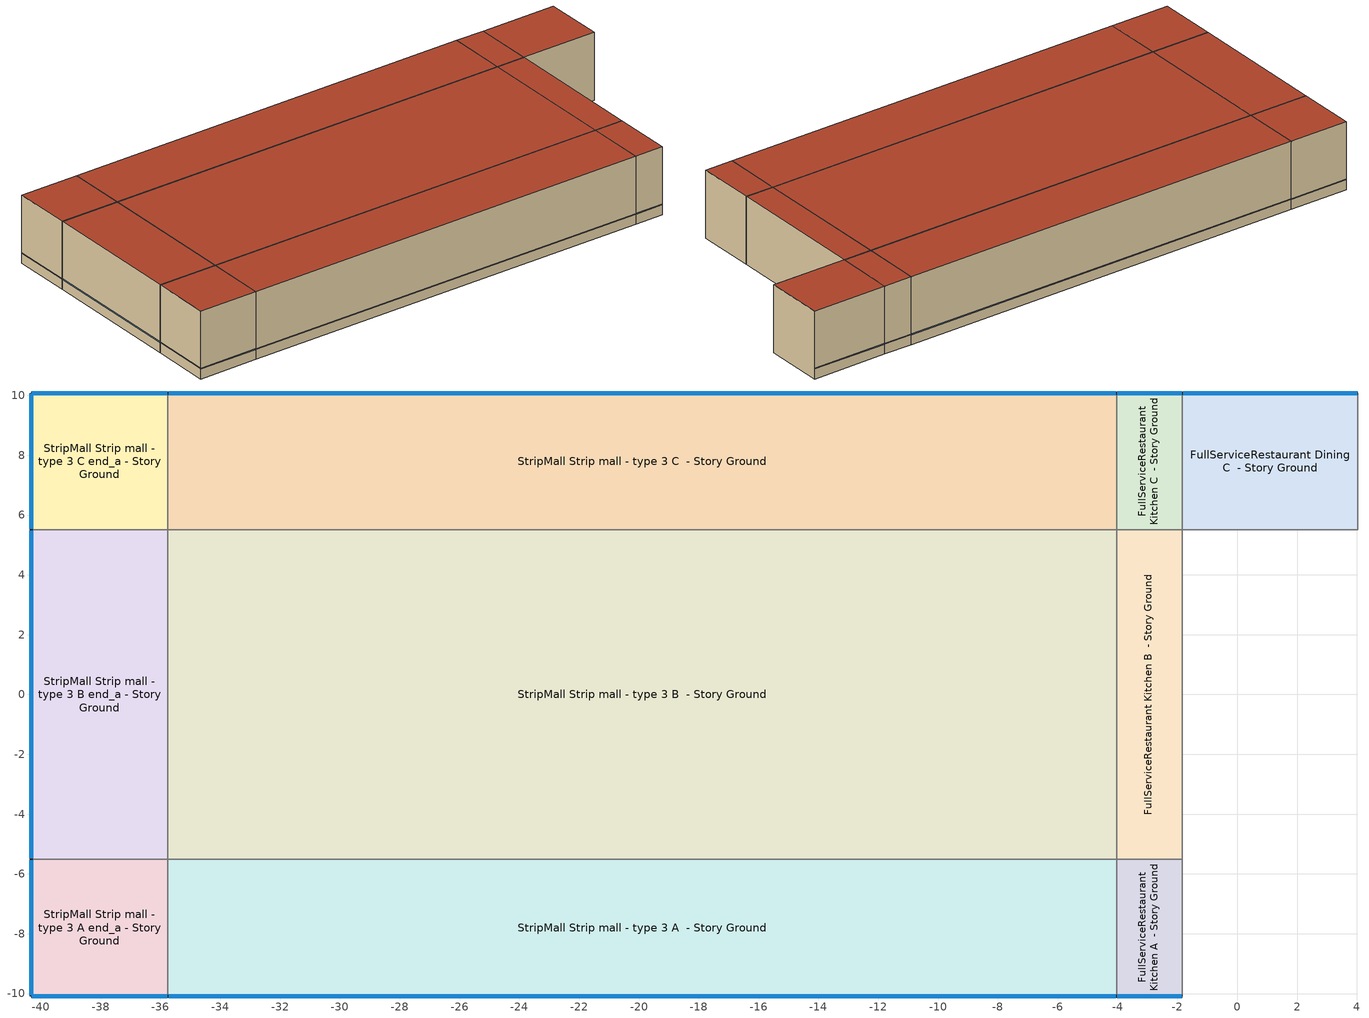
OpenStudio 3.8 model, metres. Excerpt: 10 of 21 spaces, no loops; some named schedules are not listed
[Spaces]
StripMall Strip mall - type 3 A end_a - Story Ground
 floor ground (Foundation F 126 Perim 914 Area 209): -40.32,-10.08 -40.32,-5.51 -35.75,-5.51 -35.75,-10.08 z0
 wall outside: -40.32,-5.51 -40.32,-10.08 -35.75,-10.08 z0:5.18
 wall to StripMall Strip mall - type 3 B end_a - Story Ground: -35.75,-5.51 -40.32,-5.51 z0:5.18
 wall to StripMall Strip mall - type 3 A  - Story Ground: -35.75,-10.08 -35.75,-5.51 z0:5.18
 window (Window U-0.91 SHGC 0.68): -40.32,-5.53 -40.32,-10.05 / -40.3,-10.08 -35.77,-10.08 z0.76:0.81
 roof outside: -35.75,-10.08 -35.75,-5.51 -40.32,-5.51 -40.32,-10.08 z5.18
StripMall Strip mall - type 3 B end_a - Story Ground
 floor ground (Foundation F 126 Perim 1102 Area 5037): -40.32,-5.51 -40.32,5.51 -35.75,5.51 -35.75,-5.51 z0
 wall outside: -40.32,5.51 -40.32,-5.51 z0:5.18
 wall to StripMall Strip mall - type 3 C end_a - Story Ground: -35.75,5.51 -40.32,5.51 z0:5.18
 wall to StripMall Strip mall - type 3 B  - Story Ground: -35.75,-5.51 -35.75,5.51 z0:5.18
 window (Window U-0.91 SHGC 0.68): -40.32,5.48 -40.32,-5.48 z0.76:0.81
 roof outside: -35.75,-5.51 -35.75,5.51 -40.32,5.51 -40.32,-5.51 z5.18
StripMall Strip mall - type 3 C end_a - Story Ground
 floor ground (Foundation F 126 Perim 914 Area 209): -40.32,5.51 -40.32,10.08 -35.75,10.08 -35.75,5.51 z0
 wall outside: -35.75,10.08 -40.32,10.08 -40.32,5.51 z0:5.18
 wall to StripMall Strip mall - type 3 C  - Story Ground: -35.75,5.51 -35.75,10.08 z0:5.18
 window (Window U-0.91 SHGC 0.68): -40.32,10.05 -40.32,5.53 / -35.77,10.08 -40.3,10.08 z0.76:0.81
 roof outside: -35.75,5.51 -35.75,10.08 -40.32,10.08 -40.32,5.51 z5.18
StripMall Strip mall - type 3 A  - Story Ground
 floor ground (Foundation F 126 Perim 3172 Area 14501): -35.75,-10.08 -35.75,-5.51 -4.03,-5.51 -4.03,-10.08 z0
 wall outside: -35.75,-10.08 -4.03,-10.08 z0:5.18
 wall to StripMall Strip mall - type 3 B  - Story Ground: -4.03,-5.51 -35.75,-5.51 z0:5.18
 wall to FullServiceRestaurant Kitchen A  - Story Ground: -4.03,-10.08 -4.03,-5.51 z0:5.18
 window (Window U-0.91 SHGC 0.68): -35.72,-10.08 -4.06,-10.08 z0.76:0.81
 roof outside: -4.03,-10.08 -4.03,-5.51 -35.75,-5.51 -35.75,-10.08 z5.18
StripMall Strip mall - type 3 B  - Story Ground
 floor ground (Foundation F 126 Perim 0 Area 34942): -35.75,-5.51 -35.75,5.51 -4.03,5.51 -4.03,-5.51 z0
 wall to StripMall Strip mall - type 3 C  - Story Ground: -4.03,5.51 -35.75,5.51 z0:5.18
 wall to FullServiceRestaurant Kitchen B  - Story Ground: -4.03,-5.51 -4.03,5.51 z0:5.18
 roof outside: -4.03,-5.51 -4.03,5.51 -35.75,5.51 -35.75,-5.51 z5.18
StripMall Strip mall - type 3 C  - Story Ground
 floor ground (Foundation F 126 Perim 3172 Area 14501): -35.75,5.51 -35.75,10.08 -4.03,10.08 -4.03,5.51 z0
 wall outside: -4.03,10.08 -35.75,10.08 z0:5.18
 wall to FullServiceRestaurant Kitchen C  - Story Ground: -4.03,5.51 -4.03,10.08 z0:5.18
 window (Window U-0.91 SHGC 0.68): -4.06,10.08 -35.72,10.08 z0.76:0.81
 roof outside: -4.03,5.51 -4.03,10.08 -35.75,10.08 -35.75,5.51 z5.18
FullServiceRestaurant Kitchen A  - Story Ground
 floor ground (Foundation F 126 Perim 22 Area 1006): -4.03,-10.08 -4.03,-5.51 -1.83,-5.51 -1.83,-10.08 z0
 wall outside: -4.03,-10.08 -1.83,-10.08 z0:5.18
 wall to FullServiceRestaurant Kitchen B  - Story Ground: -1.83,-5.51 -4.03,-5.51 z0:5.18
 wall to FullServiceRestaurant Dining A  - Story Ground: -1.83,-10.08 -1.83,-5.51 z0:5.18
 window (Window U-0.91 SHGC 0.68): -4.01,-10.08 -1.86,-10.08 z0.76:0.82
 roof outside: -1.83,-10.08 -1.83,-5.51 -4.03,-5.51 -4.03,-10.08 z5.18
FullServiceRestaurant Kitchen B  - Story Ground
 floor ground (Foundation F 126 Perim 0 Area 2424): -4.03,-5.51 -4.03,5.51 -1.83,5.51 -1.83,-5.51 z0
 wall to FullServiceRestaurant Kitchen C  - Story Ground: -1.83,5.51 -4.03,5.51 z0:5.18
 wall to FullServiceRestaurant Dining B  - Story Ground: -1.83,-5.51 -1.83,5.51 z0:5.18
 roof outside: -1.83,-5.51 -1.83,5.51 -4.03,5.51 -4.03,-5.51 z5.18
FullServiceRestaurant Kitchen C  - Story Ground
 floor ground (Foundation F 126 Perim 22 Area 1006): -4.03,5.51 -4.03,10.08 -1.83,10.08 -1.83,5.51 z0
 wall outside: -1.83,10.08 -4.03,10.08 z0:5.18
 wall to FullServiceRestaurant Dining C  - Story Ground: -1.83,5.51 -1.83,10.08 z0:5.18
 window (Window U-0.91 SHGC 0.68): -1.86,10.08 -4.01,10.08 z0.76:0.82
 roof outside: -1.83,5.51 -1.83,10.08 -4.03,10.08 -4.03,5.51 z5.18
FullServiceRestaurant Dining C  - Story Ground
 floor ground (Foundation F 126 Perim 586 Area 2681): -1.83,5.51 -1.83,10.08 4.03,10.08 4.03,5.51 z0
 wall outside: 4.03,10.08 -1.83,10.08 z0:5.18
 wall to StripMall Strip mall - type 1 C  - Story Ground: 4.03,5.51 4.03,10.08 z0:5.18
 wall to FullServiceRestaurant Dining B  - Story Ground: -1.83,5.51 4.03,5.51 z0:5.18
 window (Window U-0.91 SHGC 0.68): 4.01,10.08 -1.81,10.08 z0.76:0.81
 roof outside: 4.03,5.51 4.03,10.08 -1.83,10.08 -1.83,5.51 z5.18
[Site]
Rock Springs Sweetw_WY_USA: Latitude {deg}=41.59; Longitude {deg}=-109.07; Time Zone {hr}=-7; Elevation {m}=2056; Terrain=City
[Site:WaterMainsTemperature]
Calculation Method=Correlation; Annual Average Outdoor Air Temperature {C}=7.145; Maximum Difference In Monthly Average Outdoor Air Temperatures {deltaC}=29.79
[SizingPeriod:DesignDay] Barometric Pressure {Pa}=78944; Rain Indicator=No; Snow Indicator=No; Day of Month=21; Daylight Saving Time Indicator=No; Humidity Condition Type=Wetbulb; Dry-Bulb Temperature Range Modifier Type=DefaultMultipliers
Name | Maximum Dry-Bulb Temperature {C} | Daily Dry-Bulb Temperature Range {deltaC} | Wind Speed {m/s} | Wind Direction {deg} | Month | Day Type | Wetbulb or DewPoint at Maximum Dry-Bulb {C} | Solar Model Indicator | ASHRAE Clear Sky Optical Depth for Beam Irradiance | ASHRAE Clear Sky Optical Depth for Diffuse Irradiance | Sky Clearness
Rock Springs Sweetw Ann Clg .4% Condns DB=>MWB 1 | 31.2 | 15.4 | 5.4 | 270 | 7 | SummerDesignDay | 13.1 | ASHRAETau | 0.283 | 2.462
Rock Springs Sweetw Ann Clg .4% Condns WB=>MDB 1 | 25.5 | 15.4 | 5.4 | 270 | 7 | SummerDesignDay | 14.8 | ASHRAETau | 0.283 | 2.462
Rock Springs Sweetw Ann Htg 99.6% Condns DB 1 | -20.8 | 0 | 3.7 | 60 | 1 | WinterDesignDay | -20.8 | ASHRAEClearSky |  |  | 0
Rock Springs Sweetw August .4% Condns DB=>MCWB 1 | 32 | 15 | 5.4 | 270 | 8 | SummerDesignDay | 13.8 | ASHRAETau | 0.292 | 2.453
[ClimateZones]
Climate Zone Institution Name 1=ASHRAE; Climate Zone Document Name 1=ANSI/ASHRAE Standard 169; Climate Zone Document Year 1=2006; Climate Zone Value 1=ASHRAE 169-2013-6B
[Building]
ComStock DOE Ref Pre-1980|RetailStripmall|FullServiceRestaurant: North Axis {deg}=270; Default Construction Set=ComStock DOE Ref Pre-1980 - StMall - ASHRAE 169-2013-6B; Default Schedule Set=Building Default Schedule Set; Standards Building Type=StripMall
[Site:GroundTemperature:FCfactorMethod]
January Ground Temperature {C}=8.6; February Ground Temperature {C}=2.8; March Ground Temperature {C}=-4.1; April Ground Temperature {C}=-8.8; May Ground Temperature {C}=-2.2; June Ground Temperature {C}=0.3; July Ground Temperature {C}=6.7; August Ground Temperature {C}=10.1; September Ground Temperature {C}=16.5; October Ground Temperature {C}=20.6; November Ground Temperature {C}=19.2; December Ground Temperature {C}=14.7
[Construction:FfactorGroundFloor] F-Factor {W/m-K}=1.26344
Name | Area {m2} | PerimeterExposed {m}
Foundation F 126 Perim 1102 Area 5037 | 50.368 | 11.0166
Foundation F 126 Perim 914 Area 209 | 20.9032 | 9.144
Foundation F 126 Perim 3172 Area 14501 | 145.011 | 31.7171
Foundation F 126 Perim 586 Area 2681 | 26.8117 | 5.86432
Foundation F 126 Perim 0 Area 34942 | 349.416 | 0
Foundation F 126 Perim 22 Area 1006 | 10.0581 | 2.19993
Foundation F 126 Perim 0 Area 2424 | 24.2358 | 0
[DefaultConstructionSet]
ComStock DOE Ref Pre-1980 - StMall - ASHRAE 169-2013-6B: Default Exterior Surface Constructions=Default Surface Constructions 1; Default Interior Surface Constructions=Default Surface Constructions 2; Default Ground Contact Surface Constructions=Default Surface Constructions 3; Default Exterior SubSurface Constructions=Default Sub Surface Constructions 1; Default Interior SubSurface Constructions=Default Sub Surface Constructions 2; Interior Partition Construction=Typical Interior Partition
[DefaultSurfaceConstructions]
Name | Floor Construction | Wall Construction | Roof Ceiling Construction
Default Surface Constructions 1 | Typical Insulated Exterior Mass Floor | Typical Insulated Wood Framed Exterior Wall R-6.9 | Typical IEAD Roof R-16.67
Default Surface Constructions 2 | Typical Interior Floor | Typical Interior Wall | Typical Interior Ceiling
Default Surface Constructions 3 | Typical Insulated Carpeted 6in Slab Floor | Typical Insulated Basement Mass Wall
[Construction]
Typical Insulated Exterior Mass Floor: 4 in. Normalweight Concrete Floor, Typical Carpet Pad
Typical IEAD Roof R-16.67: Roof Membrane, Typical Insulation R-15.55, Metal Roof Surface
Typical Interior Floor: 100mm Normalweight concrete floor, CP02 CARPET PAD
Typical Interior Wall: G01 13mm gypsum board, G01 13mm gypsum board
Typical Interior Ceiling: CP02 CARPET PAD, 100mm Normalweight concrete floor
Typical Insulated Carpeted 6in Slab Floor: 6 in. Normalweight Concrete Floor, Typical Carpet Pad
Typical Insulated Basement Mass Wall: 8 in. Concrete Block Basement Wall
U 0.62 SHGC 0.41 Simple Glazing Window U-0.62 SHGC 0.41: U 0.62 SHGC 0.41 Simple Glazing U-0.62 SHGC 0.41
U 0.62 SHGC 0.41 Simple Glazing Window U-0.62 SHGC 0.41 1: U 0.62 SHGC 0.41 Simple Glazing U-0.62 SHGC 0.41 1
Typical Insulated Metal Door: F08 Metal surface, Typical Insulation R-4.72 1
U 0.88 SHGC 0.16 Sgl Ref-A-L Clr 6mm: REF A CLEAR LO 6MM
Typical Overhead Door: Typical Insulation R-4.72 1
Typical Interior Window: Clear 3mm
Typical Interior Door; Typical Interior Partition: G05 25mm wood
Typical Insulated Wood Framed Exterior Wall R-6.9: 25mm Stucco, 5/8 in. Gypsum Board, Typical Insulation R-4.72 1, 5/8 in. Gypsum Board
InteriorFurnishings 1: Std Wood 6inch 1
Window U-0.91 SHGC 0.68: Simple Glazing Single - No LowE - Clear - Wood
[Material] Thermal Absorptance=0.9
Name | Roughness | Thickness {m} | Conductivity {W/m-K} | Density {kg/m3} | Specific Heat {J/kg-K} | Solar Absorptance | Visible Absorptance
4 in. Normalweight Concrete Floor | MediumRough | 0.1016 | 2.31 | 2322 | 832 | 0.7 | 0.7
25mm Stucco | Smooth | 0.0254 | 0.72 | 1856 | 840 | 0.7 | 0.7
5/8 in. Gypsum Board | MediumSmooth | 0.0159 | 0.16 | 800 | 1090 | 0.7 | 0.7
Roof Membrane | VeryRough | 0.0095 | 0.16 | 1121.29 | 1460 | 0.7 | 0.7
Metal Roof Surface; F08 Metal surface | Smooth | 0.0008 | 45.28 | 7824 | 500 | 0.7 | 0.7
100mm Normalweight concrete floor | MediumRough | 0.1016 | 2.31045 | 2322 | 832.557 | 0.7 | 0.7
G01 13mm gypsum board | Smooth | 0.0127 | 0.160031 | 800.001 | 1090.73 | 0.7 | 0.5
6 in. Normalweight Concrete Floor | MediumRough | 0.1524 | 2.31 | 2322 | 832 | 0.7 | 0.7
8 in. Concrete Block Basement Wall | MediumRough | 0.2032 | 1.326 | 1842 | 912 | 0.7 | 0.7
G05 25mm wood | MediumSmooth | 0.0254 | 0.15 | 608 | 1630 | 0.5 | 0.5
Std Wood 6inch 1 | MediumSmooth | 0.15 | 0.12 | 540 | 1210 | 0.7 | 0.7
[Material:NoMass] Roughness=Smooth; Thermal Absorptance=0.9; Solar Absorptance=0.7
Name | Thermal Resistance {m2-K/W} | Visible Absorptance
Typical Carpet Pad; CP02 CARPET PAD | 0.21648 | 0.8
Typical Insulation R-15.55 | 2.73841 | 0.7
Typical Insulation R-4.72 1 | 0.830832 | 0.7
[DefaultSubSurfaceConstructions]
Name | Fixed Window Construction | Operable Window Construction | Door Construction | Glass Door Construction | Overhead Door Construction | Tubular Daylight Dome Construction | Tubular Daylight Diffuser Construction
Default Sub Surface Constructions 1 | U 0.62 SHGC 0.41 Simple Glazing Window U-0.62 SHGC 0.41 | U 0.62 SHGC 0.41 Simple Glazing Window U-0.62 SHGC 0.41 1 | Typical Insulated Metal Door | U 0.88 SHGC 0.16 Sgl Ref-A-L Clr 6mm | Typical Overhead Door | Typical Interior Window | Typical Interior Window
Default Sub Surface Constructions 2 | Typical Interior Window | Typical Interior Window | Typical Interior Door
[WindowMaterial:SimpleGlazingSystem]
Name | U-Factor {W/m2-K} | Solar Heat Gain Coefficient | Visible Transmittance
U 0.62 SHGC 0.41 Simple Glazing U-0.62 SHGC 0.41; U 0.62 SHGC 0.41 Simple Glazing U-0.62 SHGC 0.41 1 | 3.52052 | 0.41 | 0.32
Simple Glazing Single - No LowE - Clear - Wood | 5.16722 | 0.683 | 0.723
[WindowMaterial:Glazing] Optical Data Type=SpectralAverage; Infrared Transmittance at Normal Incidence=0; Front Side Infrared Hemispherical Emissivity=0.84; Conductivity {W/m-K}=0.9; Dirt Correction Factor for Solar and Visible Transmittance=1; Solar Diffusing=No
Name | Thickness {m} | Solar Transmittance at Normal Incidence | Front Side Solar Reflectance at Normal Incidence | Back Side Solar Reflectance at Normal Incidence | Visible Transmittance at Normal Incidence | Front Side Visible Reflectance at Normal Incidence | Back Side Visible Reflectance at Normal Incidence | Back Side Infrared Hemispherical Emissivity
REF A CLEAR LO 6MM | 0.006 | 0.066 | 0.341 | 0.493 | 0.08 | 0.41 | 0.37 | 0.4
Clear 3mm | 0.003 | 0.837 | 0.075 | 0.075 | 0.898 | 0.081 | 0.081 | 0.84
[SpaceType]
Name | Default Schedule Set | Design Specification Outdoor Air Object | Standards Building Type | Standards Space Type
StripMall Strip mall - type 3 - ComStock DOE Ref Pre-1980 | StripMall Strip mall - type 3 Schedule Set | StripMall Strip mall - type 3 Ventilation | StripMall | Strip mall - type 3
FullServiceRestaurant Kitchen - ComStock DOE Ref Pre-1980 | FullServiceRestaurant Kitchen Schedule Set | FullServiceRestaurant Kitchen Ventilation | FullServiceRestaurant | Kitchen
FullServiceRestaurant Dining - ComStock DOE Ref Pre-1980 | FullServiceRestaurant Dining Schedule Set | FullServiceRestaurant Dining Ventilation | FullServiceRestaurant | Dining
[BuildingStory]
Story Ground: Nominal Z Coordinate {m}=0; Nominal Floor to Floor Height {m}=5.1816
[Space] Building Story=Story Ground
Name | Space Type | Thermal Zone
StripMall Strip mall - type 3 A end_a - Story Ground | StripMall Strip mall - type 3 - ComStock DOE Ref Pre-1980 | Zone StripMall Strip mall - type 3 A end_a - Story Ground
StripMall Strip mall - type 3 B end_a - Story Ground | StripMall Strip mall - type 3 - ComStock DOE Ref Pre-1980 | Zone StripMall Strip mall - type 3 B end_a - Story Ground
StripMall Strip mall - type 3 C end_a - Story Ground | StripMall Strip mall - type 3 - ComStock DOE Ref Pre-1980 | Zone StripMall Strip mall - type 3 C end_a - Story Ground
StripMall Strip mall - type 3 A  - Story Ground | StripMall Strip mall - type 3 - ComStock DOE Ref Pre-1980 | Zone StripMall Strip mall - type 3 A  - Story Ground
StripMall Strip mall - type 3 B  - Story Ground | StripMall Strip mall - type 3 - ComStock DOE Ref Pre-1980 | Zone StripMall Strip mall - type 3 B  - Story Ground
StripMall Strip mall - type 3 C  - Story Ground | StripMall Strip mall - type 3 - ComStock DOE Ref Pre-1980 | Zone StripMall Strip mall - type 3 C  - Story Ground
FullServiceRestaurant Kitchen A  - Story Ground | FullServiceRestaurant Kitchen - ComStock DOE Ref Pre-1980 | Zone FullServiceRestaurant Kitchen A  - Story Ground
FullServiceRestaurant Kitchen B  - Story Ground | FullServiceRestaurant Kitchen - ComStock DOE Ref Pre-1980 | Zone FullServiceRestaurant Kitchen B  - Story Ground
FullServiceRestaurant Kitchen C  - Story Ground | FullServiceRestaurant Kitchen - ComStock DOE Ref Pre-1980 | Zone FullServiceRestaurant Kitchen C  - Story Ground
FullServiceRestaurant Dining C  - Story Ground | FullServiceRestaurant Dining - ComStock DOE Ref Pre-1980 | Zone FullServiceRestaurant Dining C  - Story Ground
[ThermalZone] Multiplier=1; Use Ideal Air Loads=No
Name | Thermostat
Zone StripMall Strip mall - type 3 A end_a - Story Ground | StripMall Strip mall - type 3 - ComStock DOE Ref Pre-1980 Thermostat 1
Zone StripMall Strip mall - type 3 B end_a - Story Ground | StripMall Strip mall - type 3 - ComStock DOE Ref Pre-1980 Thermostat 3
Zone StripMall Strip mall - type 3 C end_a - Story Ground | StripMall Strip mall - type 3 - ComStock DOE Ref Pre-1980 Thermostat 5
Zone StripMall Strip mall - type 3 A  - Story Ground | StripMall Strip mall - type 3 - ComStock DOE Ref Pre-1980 Thermostat
Zone StripMall Strip mall - type 3 B  - Story Ground | StripMall Strip mall - type 3 - ComStock DOE Ref Pre-1980 Thermostat 2
Zone StripMall Strip mall - type 3 C  - Story Ground | StripMall Strip mall - type 3 - ComStock DOE Ref Pre-1980 Thermostat 4
Zone FullServiceRestaurant Kitchen A  - Story Ground | FullServiceRestaurant Kitchen - ComStock DOE Ref Pre-1980 Thermostat
Zone FullServiceRestaurant Kitchen B  - Story Ground | FullServiceRestaurant Kitchen - ComStock DOE Ref Pre-1980 Thermostat 1
Zone FullServiceRestaurant Kitchen C  - Story Ground | FullServiceRestaurant Kitchen - ComStock DOE Ref Pre-1980 Thermostat 2
Zone FullServiceRestaurant Dining C  - Story Ground | FullServiceRestaurant Dining - ComStock DOE Ref Pre-1980 Thermostat 2
[People:Definition] Number of People Calculation Method=People/Area; Fraction Radiant=0.3
Name | People per Space Floor Area {person/m2}
FullServiceRestaurant Dining People Definition | 0.721182
FullServiceRestaurant Kitchen People Definition | 0.0538196
StripMall Strip mall - type 3 People Definition | 0.161459
[People] Work Efficiency Schedule=Work Efficiency Schedule; Clothing Insulation Schedule=Clothing Schedule; Air Velocity Schedule=Air Velocity Schedule; Multiplier=1
Name | People Definition | Space or SpaceType
FullServiceRestaurant Dining People | FullServiceRestaurant Dining People Definition | FullServiceRestaurant Dining - ComStock DOE Ref Pre-1980
FullServiceRestaurant Kitchen People | FullServiceRestaurant Kitchen People Definition | FullServiceRestaurant Kitchen - ComStock DOE Ref Pre-1980
StripMall Strip mall - type 3 People | StripMall Strip mall - type 3 People Definition | StripMall Strip mall - type 3 - ComStock DOE Ref Pre-1980
[Lights:Definition] Design Level Calculation Method=Watts/Area; Fraction Visible=0.2; Return Air Fraction=0
Name | Watts per Space Floor Area {W/m2} | Fraction Radiant
FullServiceRestaurant Dining - ComStock DOE Ref Pre-1980 General Lights Definition | 2.41972 | 0.31
FullServiceRestaurant Dining - ComStock DOE Ref Pre-1980 Task Lights Definition | 4.44268 | 0.125
FullServiceRestaurant Dining - ComStock DOE Ref Pre-1980 Wall Wash Lights Definition | 6.57466 | 0.125
FullServiceRestaurant Kitchen - ComStock DOE Ref Pre-1980 General Lights Definition | 9.13396 | 0.31
FullServiceRestaurant Kitchen - ComStock DOE Ref Pre-1980 Task Lights Definition | 14.7651 | 0.125
StripMall Strip mall - type 3 - ComStock DOE Ref Pre-1980 General Lights Definition | 9.60024 | 0.31
StripMall Strip mall - type 3 - ComStock DOE Ref Pre-1980 Supplemental Lights Definition | 3.93529 | 0.125
StripMall Strip mall - type 3 - ComStock DOE Ref Pre-1980 Wall Wash Lights Definition | 3.88844 | 0.125
[ElectricEquipment:Definition]
Name | Design Level Calculation Method | Watts per Space Floor Area {W/m2} | Fraction Latent | Fraction Radiant | Fraction Lost | Design Level {W}
FullServiceRestaurant Dining Elec Equip Definition | Watts/Area | 27.0174 | 0.25 | 0.3 | 0
misc_electric_kitchen_equipment_definition | Watts/Area | 16.8778 | 0.25 | 0.3 | 0.2
StripMall Strip mall - type 3 Elec Equip Definition | Watts/Area | 3.83902 | 0 | 0.5 | 0
electric_oven_equipment_definition_bldg_quantity=1.0 | EquipmentLevel |  | 0.1 | 0.22 | 0.58 | 12104
electric_steamer_equipment_definition_bldg_quantity=1.0 | EquipmentLevel |  | 0.1 | 0.1 | 0.7 | 26964
[ElectricEquipment]
Name | Electric Equipment Definition | Space or SpaceType | Schedule | Multiplier
FullServiceRestaurant Dining Elec Equip | FullServiceRestaurant Dining Elec Equip Definition | FullServiceRestaurant Dining - ComStock DOE Ref Pre-1980 | FoodService_Restaurant BLDG_EQUIP_EndUseData BPR Adjusted
misc_electric_kitchen_equipment | misc_electric_kitchen_equipment_definition | FullServiceRestaurant Kitchen - ComStock DOE Ref Pre-1980 | FoodService_Restaurant BLDG_EQUIP_EndUseData BPR Adjusted
StripMall Strip mall - type 3 Elec Equip | StripMall Strip mall - type 3 Elec Equip Definition | StripMall Strip mall - type 3 - ComStock DOE Ref Pre-1980 | Mercantile_Retail BLDG_EQUIP_EndUseData BPR Adjusted
electric_oven_equipment_bldg_quantity=1.0 | electric_oven_equipment_definition_bldg_quantity=1.0 | FullServiceRestaurant Kitchen - ComStock DOE Ref Pre-1980 | FullServiceRestaurant Gas Equip | 0.333333
electric_steamer_equipment_bldg_quantity=1.0 | electric_steamer_equipment_definition_bldg_quantity=1.0 | FullServiceRestaurant Kitchen - ComStock DOE Ref Pre-1980 | FullServiceRestaurant Gas Equip | 0.333333
[DesignSpecification:OutdoorAir] Outdoor Air Method=Sum
Name | Outdoor Air Flow per Person {m3/s-person} | Outdoor Air Flow per Floor Area {m3/s-m2}
FullServiceRestaurant Dining Ventilation | 0.00943895
FullServiceRestaurant Kitchen Ventilation |  | 0.0023876
StripMall Strip mall - type 3 Ventilation |  | 0.001524
[DefaultScheduleSet]
Name | Number of People Schedule | People Activity Level Schedule | Lighting Schedule | Electric Equipment Schedule | Infiltration Schedule | Gas Equipment Schedule | Hours of Operation Schedule
FullServiceRestaurant Dining Schedule Set | FullServiceRestaurant Bldg Occ | FullServiceRestaurant Activity | FoodService_Restaurant BLDG_LIGHT_EndUseData | FoodService_Restaurant BLDG_EQUIP_EndUseData | FullServiceRestaurant Infil Half On
FullServiceRestaurant Kitchen Schedule Set | FullServiceRestaurant Bldg Occ | FullServiceRestaurant Activity | FoodService_Restaurant BLDG_LIGHT_EndUseData | FoodService_Restaurant BLDG_EQUIP_EndUseData | FullServiceRestaurant Infil Half On | FullServiceRestaurant Gas Equip
StripMall Strip mall - type 3 Schedule Set | StripMall Bldg Occ | StripMall Activity | Mercantile_Retail BLDG_LIGHT_EndUseData | Mercantile_Retail BLDG_EQUIP_EndUseData | StripMall Infil Half On
Building Default Schedule Set |  |  |  |  |  |  | Building Hours of Operation NonResidential
[Exterior:Lights:Definition]
Name | Design Level {W}
Parking Areas and Drives Def (W/ft^2) | 0.0497494
Building Facades Def (W/ft^2) | 0.25
Main Entries Def (W/ft) | 30
Other Doors Def (W/ft) | 25
[Exterior:Lights] Schedule=Always On Discrete; Control Option=AstronomicalClock
Name | Exterior Lights Definition | Multiplier
Parking Areas and Drives | Parking Areas and Drives Def (W/ft^2) | 36756.1
Building Facades | Building Facades Def (W/ft^2) | 11244.4
Main Entries | Main Entries Def (W/ft) | 75.6
Other Doors | Other Doors Def (W/ft) | 43.68
[ZoneMixing] Schedule=RestaurantSitDown Kitchen_Exhaust_SCH; Design Flow Rate Calculation Method=Flow/Zone
Name | Zone or Space | Design Flow Rate {m3/s} | Source Zone or Space
Zone Mixing 1 | Zone FullServiceRestaurant Kitchen A  - Story Ground | 0.0333955 | Zone FullServiceRestaurant Dining A  - Story Ground
Zone Mixing 2 | Zone FullServiceRestaurant Kitchen B  - Story Ground | 0.0804694 | Zone FullServiceRestaurant Dining B  - Story Ground
Zone Mixing 3 | Zone FullServiceRestaurant Kitchen C  - Story Ground | 0.0333955 | Zone FullServiceRestaurant Dining C  - Story Ground
[ThermostatSetpoint:DualSetpoint]
Name | Heating Setpoint Temperature Schedule | Cooling Setpoint Temperature Schedule
FullServiceRestaurant Dining - ComStock DOE Ref Pre-1980 Thermostat 2 | FullServiceRestaurant HtgSetp | FullServiceRestaurant ClgSetp
FullServiceRestaurant Kitchen - ComStock DOE Ref Pre-1980 Thermostat; FullServiceRestaurant Kitchen - ComStock DOE Ref Pre-1980 Thermostat 1; FullServiceRestaurant Kitchen - ComStock DOE Ref Pre-1980 Thermostat 2 | FullServiceRestaurant HtgSetp Kitchen | FullServiceRestaurant ClgSetp Kitchen
StripMall Strip mall - type 3 - ComStock DOE Ref Pre-1980 Thermostat; StripMall Strip mall - type 3 - ComStock DOE Ref Pre-1980 Thermostat 1; StripMall Strip mall - type 3 - ComStock DOE Ref Pre-1980 Thermostat 2; StripMall Strip mall - type 3 - ComStock DOE Ref Pre-1980 Thermostat 3; StripMall Strip mall - type 3 - ComStock DOE Ref Pre-1980 Thermostat 4; StripMall Strip mall - type 3 - ComStock DOE Ref Pre-1980 Thermostat 5 | StripMall HtgSetp | StripMall ClgSetp
[InternalMass:Definition]
Internal Mass Definition 2: Construction=InteriorFurnishings 1; Design Level Calculation Method=SurfaceArea/Area; Surface Area per Space Floor Area=2
[InternalMass] Internal Mass Definition=Internal Mass Definition 2; Multiplier=1
Name | Space or SpaceType
StripMall Strip mall - type 3 A end_a - Story Ground Mass | StripMall Strip mall - type 3 A end_a - Story Ground
StripMall Strip mall - type 3 C end_a - Story Ground Mass | StripMall Strip mall - type 3 C end_a - Story Ground
StripMall Strip mall - type 3 A  - Story Ground Mass | StripMall Strip mall - type 3 A  - Story Ground
StripMall Strip mall - type 3 C  - Story Ground Mass | StripMall Strip mall - type 3 C  - Story Ground
FullServiceRestaurant Dining C  - Story Ground Mass | FullServiceRestaurant Dining C  - Story Ground
StripMall Strip mall - type 3 B  - Story Ground Mass | StripMall Strip mall - type 3 B  - Story Ground
FullServiceRestaurant Kitchen A  - Story Ground Mass | FullServiceRestaurant Kitchen A  - Story Ground
FullServiceRestaurant Kitchen B  - Story Ground Mass | FullServiceRestaurant Kitchen B  - Story Ground
StripMall Strip mall - type 3 B end_a - Story Ground Mass | StripMall Strip mall - type 3 B end_a - Story Ground
FullServiceRestaurant Kitchen C  - Story Ground Mass | FullServiceRestaurant Kitchen C  - Story Ground
[Lights] Fraction Replaceable=1
Name | Lights Definition | Space or SpaceType | Schedule
FullServiceRestaurant Dining - ComStock DOE Ref Pre-1980 General Lighting | FullServiceRestaurant Dining - ComStock DOE Ref Pre-1980 General Lights Definition | FullServiceRestaurant Dining - ComStock DOE Ref Pre-1980 | FoodService_Restaurant BLDG_LIGHT_EndUseData BPR Adjusted
FullServiceRestaurant Dining - ComStock DOE Ref Pre-1980 Task Lighting | FullServiceRestaurant Dining - ComStock DOE Ref Pre-1980 Task Lights Definition | FullServiceRestaurant Dining - ComStock DOE Ref Pre-1980 | FoodService_Restaurant BLDG_LIGHT_EndUseData BPR Adjusted
FullServiceRestaurant Dining - ComStock DOE Ref Pre-1980 Wall Wash Lighting | FullServiceRestaurant Dining - ComStock DOE Ref Pre-1980 Wall Wash Lights Definition | FullServiceRestaurant Dining - ComStock DOE Ref Pre-1980 | FoodService_Restaurant BLDG_LIGHT_EndUseData BPR Adjusted
FullServiceRestaurant Kitchen - ComStock DOE Ref Pre-1980 General Lighting | FullServiceRestaurant Kitchen - ComStock DOE Ref Pre-1980 General Lights Definition | FullServiceRestaurant Kitchen - ComStock DOE Ref Pre-1980 | FoodService_Restaurant BLDG_LIGHT_EndUseData BPR Adjusted
FullServiceRestaurant Kitchen - ComStock DOE Ref Pre-1980 Task Lighting | FullServiceRestaurant Kitchen - ComStock DOE Ref Pre-1980 Task Lights Definition | FullServiceRestaurant Kitchen - ComStock DOE Ref Pre-1980 | FoodService_Restaurant BLDG_LIGHT_EndUseData BPR Adjusted
StripMall Strip mall - type 3 - ComStock DOE Ref Pre-1980 General Lighting | StripMall Strip mall - type 3 - ComStock DOE Ref Pre-1980 General Lights Definition | StripMall Strip mall - type 3 - ComStock DOE Ref Pre-1980 | Mercantile_Retail BLDG_LIGHT_EndUseData BPR Adjusted
StripMall Strip mall - type 3 - ComStock DOE Ref Pre-1980 Supplemental Lighting | StripMall Strip mall - type 3 - ComStock DOE Ref Pre-1980 Supplemental Lights Definition | StripMall Strip mall - type 3 - ComStock DOE Ref Pre-1980 | Mercantile_Retail BLDG_LIGHT_EndUseData BPR Adjusted
StripMall Strip mall - type 3 - ComStock DOE Ref Pre-1980 Wall Wash Lighting | StripMall Strip mall - type 3 - ComStock DOE Ref Pre-1980 Wall Wash Lights Definition | StripMall Strip mall - type 3 - ComStock DOE Ref Pre-1980 | Mercantile_Retail BLDG_LIGHT_EndUseData BPR Adjusted
[SpaceInfiltration:DesignFlowRate] Design Flow Rate Calculation Method=Flow/ExteriorArea; Flow per Exterior Surface Area {m3/s-m2}=0.000619923; Velocity Term Coefficient=0
Name | Space or SpaceType | Schedule | Constant Term Coefficient | Temperature Term Coefficient | Velocity Squared Term Coefficient
StripMall Strip mall - type 3 A end_a - Story Ground HVAC On Infiltration | StripMall Strip mall - type 3 A end_a - Story Ground | Infiltration HVAC On Schedule | 0.0017 | 0.0048 | 0.0225
StripMall Strip mall - type 3 A end_a - Story Ground HVAC Off Infiltration | StripMall Strip mall - type 3 A end_a - Story Ground | Infiltration HVAC Off Schedule | 0 | 0.0081 | 0.028
StripMall Strip mall - type 3 C end_a - Story Ground HVAC On Infiltration | StripMall Strip mall - type 3 C end_a - Story Ground | Infiltration HVAC On Schedule | 0.0017 | 0.0048 | 0.0225
StripMall Strip mall - type 3 C end_a - Story Ground HVAC Off Infiltration | StripMall Strip mall - type 3 C end_a - Story Ground | Infiltration HVAC Off Schedule | 0 | 0.0081 | 0.028
StripMall Strip mall - type 3 A  - Story Ground HVAC On Infiltration | StripMall Strip mall - type 3 A  - Story Ground | Infiltration HVAC On Schedule | 0.0017 | 0.0048 | 0.0225
StripMall Strip mall - type 3 A  - Story Ground HVAC Off Infiltration | StripMall Strip mall - type 3 A  - Story Ground | Infiltration HVAC Off Schedule | 0 | 0.0081 | 0.028
StripMall Strip mall - type 3 C  - Story Ground HVAC On Infiltration | StripMall Strip mall - type 3 C  - Story Ground | Infiltration HVAC On Schedule | 0.0017 | 0.0048 | 0.0225
StripMall Strip mall - type 3 C  - Story Ground HVAC Off Infiltration | StripMall Strip mall - type 3 C  - Story Ground | Infiltration HVAC Off Schedule | 0 | 0.0081 | 0.028
FullServiceRestaurant Dining C  - Story Ground HVAC On Infiltration | FullServiceRestaurant Dining C  - Story Ground | Infiltration HVAC On Schedule | 0.0017 | 0.0048 | 0.0225
FullServiceRestaurant Dining C  - Story Ground HVAC Off Infiltration | FullServiceRestaurant Dining C  - Story Ground | Infiltration HVAC Off Schedule | 0 | 0.0081 | 0.028
StripMall Strip mall - type 3 B  - Story Ground HVAC On Infiltration | StripMall Strip mall - type 3 B  - Story Ground | Infiltration HVAC On Schedule | 0.0017 | 0.0048 | 0.0225
StripMall Strip mall - type 3 B  - Story Ground HVAC Off Infiltration | StripMall Strip mall - type 3 B  - Story Ground | Infiltration HVAC Off Schedule | 0 | 0.0081 | 0.028
FullServiceRestaurant Kitchen A  - Story Ground HVAC On Infiltration | FullServiceRestaurant Kitchen A  - Story Ground | Infiltration HVAC On Schedule | 0.0017 | 0.0048 | 0.0225
FullServiceRestaurant Kitchen A  - Story Ground HVAC Off Infiltration | FullServiceRestaurant Kitchen A  - Story Ground | Infiltration HVAC Off Schedule | 0 | 0.0081 | 0.028
FullServiceRestaurant Kitchen B  - Story Ground HVAC On Infiltration | FullServiceRestaurant Kitchen B  - Story Ground | Infiltration HVAC On Schedule | 0.0017 | 0.0048 | 0.0225
FullServiceRestaurant Kitchen B  - Story Ground HVAC Off Infiltration | FullServiceRestaurant Kitchen B  - Story Ground | Infiltration HVAC Off Schedule | 0 | 0.0081 | 0.028
StripMall Strip mall - type 3 B end_a - Story Ground HVAC On Infiltration | StripMall Strip mall - type 3 B end_a - Story Ground | Infiltration HVAC On Schedule | 0.0017 | 0.0048 | 0.0225
StripMall Strip mall - type 3 B end_a - Story Ground HVAC Off Infiltration | StripMall Strip mall - type 3 B end_a - Story Ground | Infiltration HVAC Off Schedule | 0 | 0.0081 | 0.028
FullServiceRestaurant Kitchen C  - Story Ground HVAC On Infiltration | FullServiceRestaurant Kitchen C  - Story Ground | Infiltration HVAC On Schedule | 0.0017 | 0.0048 | 0.0225
FullServiceRestaurant Kitchen C  - Story Ground HVAC Off Infiltration | FullServiceRestaurant Kitchen C  - Story Ground | Infiltration HVAC Off Schedule | 0 | 0.0081 | 0.028
[GasEquipment:Definition] Design Level Calculation Method=EquipmentLevel; Fraction Latent=0.1
Name | Design Level {W} | Fraction Radiant | Fraction Lost
gas_griddle_equipment_definition_bldg_quantity=1.0 | 26377 | 0.18 | 0.62
gas_fryer_equipment_definition_bldg_quantity=10.0 | 234470 | 0.2 | 0.57
[GasEquipment] Space or SpaceType=FullServiceRestaurant Kitchen - ComStock DOE Ref Pre-1980; Schedule=FullServiceRestaurant Gas Equip; Multiplier=0.333333
Name | Gas Equipment Definition
gas_griddle_equipment_bldg_quantity=1.0 | gas_griddle_equipment_definition_bldg_quantity=1.0
gas_fryer_equipment_bldg_quantity=10.0 | gas_fryer_equipment_definition_bldg_quantity=10.0
[Schedule:Ruleset]
Name | Default Day Schedule | Summer Design Day Schedule | Winter Design Day Schedule
Clothing Schedule | Clothing Schedule Default Winter Clothes
Air Velocity Schedule | Air Velocity Schedule Default
Work Efficiency Schedule | Work Efficiency Schedule Default
FullServiceRestaurant Bldg Occ | FullServiceRestaurant Bldg Occ Default | FullServiceRestaurant Bldg Occ Summer Design Day | FullServiceRestaurant Bldg Occ Winter Design Day
FullServiceRestaurant Activity | FullServiceRestaurant Activity Default | FullServiceRestaurant Activity Summer Design Day | FullServiceRestaurant Activity Winter Design Day
FoodService_Restaurant BLDG_LIGHT_EndUseData | FoodService_Restaurant BLDG_LIGHT_EndUseData Default | FoodService_Restaurant BLDG_LIGHT_EndUseData Summer Design Day | FoodService_Restaurant BLDG_LIGHT_EndUseData Winter Design Day
FoodService_Restaurant BLDG_EQUIP_EndUseData | FoodService_Restaurant BLDG_EQUIP_EndUseData Default | FoodService_Restaurant BLDG_EQUIP_EndUseData Summer Design Day | FoodService_Restaurant BLDG_EQUIP_EndUseData Winter Design Day
FullServiceRestaurant Infil Half On | FullServiceRestaurant Infil Half On Default | FullServiceRestaurant Infil Half On Summer Design Day | FullServiceRestaurant Infil Half On Winter Design Day
FullServiceRestaurant Gas Equip | FullServiceRestaurant Gas Equip Default | FullServiceRestaurant Gas Equip Summer Design Day | FullServiceRestaurant Gas Equip Winter Design Day
StripMall Bldg Occ | StripMall Bldg Occ Default | StripMall Bldg Occ Summer Design Day | StripMall Bldg Occ Winter Design Day
StripMall Activity | StripMall Activity Default | StripMall Activity Summer Design Day | StripMall Activity Winter Design Day
Mercantile_Retail BLDG_LIGHT_EndUseData | Mercantile_Retail BLDG_LIGHT_EndUseData Default | Mercantile_Retail BLDG_LIGHT_EndUseData Summer Design Day | Mercantile_Retail BLDG_LIGHT_EndUseData Winter Design Day
Mercantile_Retail BLDG_EQUIP_EndUseData | Mercantile_Retail BLDG_EQUIP_EndUseData Default | Mercantile_Retail BLDG_EQUIP_EndUseData Summer Design Day | Mercantile_Retail BLDG_EQUIP_EndUseData Winter Design Day
StripMall Infil Half On | StripMall Infil Half On Default | StripMall Infil Half On Summer Design Day | StripMall Infil Half On Winter Design Day
RestaurantSitDown Kitchen_Exhaust_SCH | RestaurantSitDown Kitchen_Exhaust_SCH Default | RestaurantSitDown Kitchen_Exhaust_SCH Summer Design Day | RestaurantSitDown Kitchen_Exhaust_SCH Winter Design Day
FullServiceRestaurant HtgSetp | FullServiceRestaurant HtgSetp Default | Schedule Day 14 | Schedule Day 15
FullServiceRestaurant ClgSetp | FullServiceRestaurant ClgSetp Default | Schedule Day 5 | Schedule Day 6
FullServiceRestaurant HtgSetp Kitchen | FullServiceRestaurant HtgSetp Kitchen Default | Schedule Day 17 | Schedule Day 18
FullServiceRestaurant ClgSetp Kitchen | FullServiceRestaurant ClgSetp Kitchen Default | Schedule Day 8 | Schedule Day 9
StripMall HtgSetp | StripMall HtgSetp Default | Schedule Day 11 | Schedule Day 12
StripMall ClgSetp | StripMall ClgSetp Default | Schedule Day 2 | Schedule Day 3
Building Hours of Operation NonResidential | Building Hours of Operation NonResidential Default | Building Hours of Operation NonResidential Summer Design Day | Building Hours of Operation NonResidential Winter Design Day
FoodService_Restaurant BLDG_LIGHT_EndUseData BPR Adjusted | FoodService_Restaurant BLDG_LIGHT_EndUseData Default 1 | FoodService_Restaurant BLDG_LIGHT_EndUseData Summer Design Day 1 | FoodService_Restaurant BLDG_LIGHT_EndUseData Winter Design Day 1
Mercantile_Retail BLDG_LIGHT_EndUseData BPR Adjusted | Mercantile_Retail BLDG_LIGHT_EndUseData Default 1 | Mercantile_Retail BLDG_LIGHT_EndUseData Summer Design Day 1 | Mercantile_Retail BLDG_LIGHT_EndUseData Winter Design Day 1
FoodService_Restaurant BLDG_EQUIP_EndUseData BPR Adjusted | FoodService_Restaurant BLDG_EQUIP_EndUseData Default 1 | FoodService_Restaurant BLDG_EQUIP_EndUseData Summer Design Day 1 | FoodService_Restaurant BLDG_EQUIP_EndUseData Winter Design Day 1
Mercantile_Retail BLDG_EQUIP_EndUseData BPR Adjusted | Mercantile_Retail BLDG_EQUIP_EndUseData Default 1 | Mercantile_Retail BLDG_EQUIP_EndUseData Summer Design Day 1 | Mercantile_Retail BLDG_EQUIP_EndUseData Winter Design Day 1
[Schedule:Day]
StripMall Bldg Occ Default: Average, 7, 15, 0, 7, 30, 0.025, 7, 45, 0.05, 8, 0, 0.075, 8, 15, 0.1, 8, 30, 0.125, 8, 45, 0.15, 9, 0, 0.175, 9, 15, 0.2, 9, 30, 0.275, 9, 45, 0.35, 10, 0, 0.425, 10, 15, 0.5, 10, 30, 0.6, 10, 45, 0.7, 13, 15, 0.7, 13, 30, 0.725, 13, 45, 0.75, 14, 0, 0.775, 14, 15, 0.8, 14, 30, 0.775, 14, 45, 0.75, 15, 0, 0.725, 15, 15, 0.7, 15, 30, 0.5, 15, 45, 0.46, 16, 0, 0.42, 16, 15, 0.38, 16, 30, 0.34, 16, 45, 0.3, 17, 0, 0.2625, 17, 15, 0.225, 17, 30, 0.1875, 17, 45, 0.15, 18, 0, 0.1125, 18, 15, 0.075, 18, 30, 0.0375, 18, 45, 0, 24, 0, 0
StripMall Bldg Occ Winter Design Day; StripMall Bldg Occ Summer Design Day; Building Hours of Operation NonResidential Winter Design Day; Building Hours of Operation NonResidential Summer Design Day: 24, 0, 1
StripMall Activity Default: Average, 24, 0, 120
StripMall Activity Winter Design Day; StripMall Activity Summer Design Day: 24, 0, 120
RestaurantSitDown Kitchen_Exhaust_SCH Default: Average, 7, 0, 0, 16, 45, 1, 24, 0, 0
RestaurantSitDown Kitchen_Exhaust_SCH Winter Design Day; RestaurantSitDown Kitchen_Exhaust_SCH Summer Design Day: 5, 0, 0, 24, 0, 1
FullServiceRestaurant HtgSetp Default; FullServiceRestaurant HtgSetp Kitchen Default: Average, 1, 0, 20, 5, 0, 20, 24, 0, 20
FullServiceRestaurant ClgSetp Default; FullServiceRestaurant ClgSetp Kitchen Default: Average, 1, 0, 21.6667, 5, 0, 25, 24, 0, 21.6667
StripMall HtgSetp Default: Average, 6, 45, 20, 17, 45, 20, 24, 0, 20
StripMall ClgSetp Default: Average, 6, 45, 25, 17, 45, 21.6667, 24, 0, 25
Building Hours of Operation NonResidential Default: 8, 45, 0, 17, 45, 1, 24, 0, 0
Schedule Day 2; Schedule Day 3; Schedule Day 5; Schedule Day 6; Schedule Day 8; Schedule Day 9: 24, 0, 21.6667
Schedule Day 11; Schedule Day 12; Schedule Day 14; Schedule Day 15; Schedule Day 17; Schedule Day 18: 24, 0, 20
[Schedule:Rule]
Name | Schedule Ruleset | Rule Order | Day Schedule | Apply Saturday | Date Specification Type | Start Month | Start Day | End Month | End Day | Apply Sunday | Apply Monday | Apply Tuesday | Apply Wednesday | Apply Thursday | Apply Friday | Specific Month 1 | Specific Day 1 | Specific Month 2 | Specific Day 2 | Specific Month 3 | Specific Day 3 | Specific Month 4 | Specific Day 4 | Specific Month 5 | Specific Day 5 | Specific Month 6 | Specific Day 6 | Specific Month 7 | Specific Day 7 | Specific Month 8 | Specific Day 8 | Specific Month 9 | Specific Day 9 | Specific Month 10 | Specific Day 10 | Specific Month 11 | Specific Day 11 | Specific Month 12 | Specific Day 12 | Specific Month 13 | Specific Day 13 | Specific Month 14 | Specific Day 14 | Specific Month 15 | Specific Day 15 | Specific Month 16 | Specific Day 16 | Specific Month 17 | Specific Day 17 | Specific Month 18 | Specific Day 18 | Specific Month 19 | Specific Day 19 | Specific Month 20 | Specific Day 20 | Specific Month 21 | Specific Day 21 | Specific Month 22 | Specific Day 22 | Specific Month 23 | Specific Day 23 | Specific Month 24 | Specific Day 24 | Specific Month 25 | Specific Day 25 | Specific Month 26 | Specific Day 26 | Specific Month 27 | Specific Day 27 | Specific Month 28 | Specific Day 28 | Specific Month 29 | Specific Day 29 | Specific Month 30 | Specific Day 30 | Specific Month 31 | Specific Day 31 | Specific Month 32 | Specific Day 32 | Specific Month 33 | Specific Day 33 | Specific Month 34 | Specific Day 34 | Specific Month 35 | Specific Day 35 | Specific Month 36 | Specific Day 36 | Specific Month 37 | Specific Day 37 | Specific Month 38 | Specific Day 38 | Specific Month 39 | Specific Day 39 | Specific Month 40 | Specific Day 40 | Specific Month 41 | Specific Day 41 | Specific Month 42 | Specific Day 42 | Specific Month 43 | Specific Day 43 | Specific Month 44 | Specific Day 44 | Specific Month 45 | Specific Day 45 | Specific Month 46 | Specific Day 46 | Specific Month 47 | Specific Day 47 | Specific Month 48 | Specific Day 48 | Specific Month 49 | Specific Day 49 | Specific Month 50 | Specific Day 50 | Specific Month 51 | Specific Day 51 | Specific Month 52 | Specific Day 52
Schedule Rule 11 | StripMall Bldg Occ | 1 | StripMall Bldg Occ Sat Day | Yes | DateRange | 1 | 1 | 12 | 31
Schedule Rule 12 | StripMall Bldg Occ | 0 | StripMall Bldg Occ Sun Day |  | DateRange | 1 | 1 | 12 | 31 | Yes
Schedule Rule 19 | RestaurantSitDown Kitchen_Exhaust_SCH | 0 | RestaurantSitDown Kitchen_Exhaust_SCH Default|WntrDsn|SmrDsn|Sun|Wkdy Day |  | DateRange | 1 | 1 | 12 | 31 | Yes | Yes | Yes | Yes | Yes | Yes
Schedule Rule 29 | StripMall HtgSetp | 1 | StripMall HtgSetp Sat Day | Yes | DateRange | 1 | 1 | 12 | 31
Schedule Rule 30 | StripMall HtgSetp | 0 | StripMall HtgSetp Sun Day |  | DateRange | 1 | 1 | 12 | 31 | Yes
Schedule Rule 31 | StripMall ClgSetp | 1 | StripMall ClgSetp Sat Day | Yes | DateRange | 1 | 1 | 12 | 31
Schedule Rule 32 | StripMall ClgSetp | 0 | StripMall ClgSetp Sun Day |  | DateRange | 1 | 1 | 12 | 31 | Yes
Building Hours of Operation NonResidential Saturday Rule | Building Hours of Operation NonResidential | 1 | Building Hours of Operation NonResidential Saturday | Yes | DateRange | 1 | 1 | 12 | 31
Building Hours of Operation NonResidential Sunday Rule | Building Hours of Operation NonResidential | 0 | Building Hours of Operation NonResidential Sunday |  | DateRange | 1 | 1 | 12 | 31 | Yes
autogen FullServiceRestaurant ClgSetp 0 | FullServiceRestaurant ClgSetp | 0 | autogen FullServiceRestaurant ClgSetp 0_day_sch | Yes | SpecificDates |  |  |  |  | Yes | Yes | Yes | Yes | Yes | Yes | 1 | 6 | 1 | 13 | 1 | 20 | 1 | 27 | 2 | 3 | 2 | 10 | 2 | 17 | 2 | 24 | 3 | 3 | 3 | 10 | 3 | 17 | 3 | 24 | 3 | 31 | 4 | 7 | 4 | 14 | 4 | 21 | 4 | 28 | 5 | 5 | 5 | 12 | 5 | 19 | 5 | 26 | 6 | 2 | 6 | 9 | 6 | 16 | 6 | 23 | 6 | 30 | 7 | 7 | 7 | 14 | 7 | 21 | 7 | 28 | 8 | 4 | 8 | 11 | 8 | 18 | 8 | 25 | 9 | 1 | 9 | 8 | 9 | 15 | 9 | 22 | 9 | 29 | 10 | 6 | 10 | 13 | 10 | 20 | 10 | 27 | 11 | 3 | 11 | 10 | 11 | 17 | 11 | 24 | 12 | 1 | 12 | 8 | 12 | 15 | 12 | 22 | 12 | 29
autogen FullServiceRestaurant ClgSetp 1 | FullServiceRestaurant ClgSetp | 1 | autogen FullServiceRestaurant ClgSetp 1_day_sch | Yes | SpecificDates |  |  |  |  | Yes | Yes | Yes | Yes | Yes | Yes | 1 | 7 | 1 | 14 | 1 | 21 | 1 | 28 | 2 | 4 | 2 | 11 | 2 | 18 | 2 | 25 | 3 | 4 | 3 | 11 | 3 | 18 | 3 | 25 | 4 | 1 | 4 | 8 | 4 | 15 | 4 | 22 | 4 | 29 | 5 | 6 | 5 | 13 | 5 | 20 | 5 | 27 | 6 | 3 | 6 | 10 | 6 | 17 | 6 | 24 | 7 | 1 | 7 | 8 | 7 | 15 | 7 | 22 | 7 | 29 | 8 | 5 | 8 | 12 | 8 | 19 | 8 | 26 | 9 | 2 | 9 | 9 | 9 | 16 | 9 | 23 | 9 | 30 | 10 | 7 | 10 | 14 | 10 | 21 | 10 | 28 | 11 | 4 | 11 | 11 | 11 | 18 | 11 | 25 | 12 | 2 | 12 | 9 | 12 | 16 | 12 | 23 | 12 | 30
autogen FullServiceRestaurant ClgSetp Kitchen 0 | FullServiceRestaurant ClgSetp Kitchen | 0 | autogen FullServiceRestaurant ClgSetp Kitchen 0_day_sch | Yes | SpecificDates |  |  |  |  | Yes | Yes | Yes | Yes | Yes | Yes | 1 | 6 | 1 | 13 | 1 | 20 | 1 | 27 | 2 | 3 | 2 | 10 | 2 | 17 | 2 | 24 | 3 | 3 | 3 | 10 | 3 | 17 | 3 | 24 | 3 | 31 | 4 | 7 | 4 | 14 | 4 | 21 | 4 | 28 | 5 | 5 | 5 | 12 | 5 | 19 | 5 | 26 | 6 | 2 | 6 | 9 | 6 | 16 | 6 | 23 | 6 | 30 | 7 | 7 | 7 | 14 | 7 | 21 | 7 | 28 | 8 | 4 | 8 | 11 | 8 | 18 | 8 | 25 | 9 | 1 | 9 | 8 | 9 | 15 | 9 | 22 | 9 | 29 | 10 | 6 | 10 | 13 | 10 | 20 | 10 | 27 | 11 | 3 | 11 | 10 | 11 | 17 | 11 | 24 | 12 | 1 | 12 | 8 | 12 | 15 | 12 | 22 | 12 | 29
autogen FullServiceRestaurant ClgSetp Kitchen 1 | FullServiceRestaurant ClgSetp Kitchen | 1 | autogen FullServiceRestaurant ClgSetp Kitchen 1_day_sch | Yes | SpecificDates |  |  |  |  | Yes | Yes | Yes | Yes | Yes | Yes | 1 | 7 | 1 | 14 | 1 | 21 | 1 | 28 | 2 | 4 | 2 | 11 | 2 | 18 | 2 | 25 | 3 | 4 | 3 | 11 | 3 | 18 | 3 | 25 | 4 | 1 | 4 | 8 | 4 | 15 | 4 | 22 | 4 | 29 | 5 | 6 | 5 | 13 | 5 | 20 | 5 | 27 | 6 | 3 | 6 | 10 | 6 | 17 | 6 | 24 | 7 | 1 | 7 | 8 | 7 | 15 | 7 | 22 | 7 | 29 | 8 | 5 | 8 | 12 | 8 | 19 | 8 | 26 | 9 | 2 | 9 | 9 | 9 | 16 | 9 | 23 | 9 | 30 | 10 | 7 | 10 | 14 | 10 | 21 | 10 | 28 | 11 | 4 | 11 | 11 | 11 | 18 | 11 | 25 | 12 | 2 | 12 | 9 | 12 | 16 | 12 | 23 | 12 | 30
autogen FullServiceRestaurant HtgSetp 0 | FullServiceRestaurant HtgSetp | 0 | autogen FullServiceRestaurant HtgSetp 0_day_sch | Yes | SpecificDates |  |  |  |  | Yes | Yes | Yes | Yes | Yes | Yes | 1 | 6 | 1 | 13 | 1 | 20 | 1 | 27 | 2 | 3 | 2 | 10 | 2 | 17 | 2 | 24 | 3 | 3 | 3 | 10 | 3 | 17 | 3 | 24 | 3 | 31 | 4 | 7 | 4 | 14 | 4 | 21 | 4 | 28 | 5 | 5 | 5 | 12 | 5 | 19 | 5 | 26 | 6 | 2 | 6 | 9 | 6 | 16 | 6 | 23 | 6 | 30 | 7 | 7 | 7 | 14 | 7 | 21 | 7 | 28 | 8 | 4 | 8 | 11 | 8 | 18 | 8 | 25 | 9 | 1 | 9 | 8 | 9 | 15 | 9 | 22 | 9 | 29 | 10 | 6 | 10 | 13 | 10 | 20 | 10 | 27 | 11 | 3 | 11 | 10 | 11 | 17 | 11 | 24 | 12 | 1 | 12 | 8 | 12 | 15 | 12 | 22 | 12 | 29
autogen FullServiceRestaurant HtgSetp 1 | FullServiceRestaurant HtgSetp | 1 | autogen FullServiceRestaurant HtgSetp 1_day_sch | Yes | SpecificDates |  |  |  |  | Yes | Yes | Yes | Yes | Yes | Yes | 1 | 7 | 1 | 14 | 1 | 21 | 1 | 28 | 2 | 4 | 2 | 11 | 2 | 18 | 2 | 25 | 3 | 4 | 3 | 11 | 3 | 18 | 3 | 25 | 4 | 1 | 4 | 8 | 4 | 15 | 4 | 22 | 4 | 29 | 5 | 6 | 5 | 13 | 5 | 20 | 5 | 27 | 6 | 3 | 6 | 10 | 6 | 17 | 6 | 24 | 7 | 1 | 7 | 8 | 7 | 15 | 7 | 22 | 7 | 29 | 8 | 5 | 8 | 12 | 8 | 19 | 8 | 26 | 9 | 2 | 9 | 9 | 9 | 16 | 9 | 23 | 9 | 30 | 10 | 7 | 10 | 14 | 10 | 21 | 10 | 28 | 11 | 4 | 11 | 11 | 11 | 18 | 11 | 25 | 12 | 2 | 12 | 9 | 12 | 16 | 12 | 23 | 12 | 30
autogen FullServiceRestaurant HtgSetp Kitchen 0 | FullServiceRestaurant HtgSetp Kitchen | 0 | autogen FullServiceRestaurant HtgSetp Kitchen 0_day_sch | Yes | SpecificDates |  |  |  |  | Yes | Yes | Yes | Yes | Yes | Yes | 1 | 6 | 1 | 13 | 1 | 20 | 1 | 27 | 2 | 3 | 2 | 10 | 2 | 17 | 2 | 24 | 3 | 3 | 3 | 10 | 3 | 17 | 3 | 24 | 3 | 31 | 4 | 7 | 4 | 14 | 4 | 21 | 4 | 28 | 5 | 5 | 5 | 12 | 5 | 19 | 5 | 26 | 6 | 2 | 6 | 9 | 6 | 16 | 6 | 23 | 6 | 30 | 7 | 7 | 7 | 14 | 7 | 21 | 7 | 28 | 8 | 4 | 8 | 11 | 8 | 18 | 8 | 25 | 9 | 1 | 9 | 8 | 9 | 15 | 9 | 22 | 9 | 29 | 10 | 6 | 10 | 13 | 10 | 20 | 10 | 27 | 11 | 3 | 11 | 10 | 11 | 17 | 11 | 24 | 12 | 1 | 12 | 8 | 12 | 15 | 12 | 22 | 12 | 29
autogen FullServiceRestaurant HtgSetp Kitchen 1 | FullServiceRestaurant HtgSetp Kitchen | 1 | autogen FullServiceRestaurant HtgSetp Kitchen 1_day_sch | Yes | SpecificDates |  |  |  |  | Yes | Yes | Yes | Yes | Yes | Yes | 1 | 7 | 1 | 14 | 1 | 21 | 1 | 28 | 2 | 4 | 2 | 11 | 2 | 18 | 2 | 25 | 3 | 4 | 3 | 11 | 3 | 18 | 3 | 25 | 4 | 1 | 4 | 8 | 4 | 15 | 4 | 22 | 4 | 29 | 5 | 6 | 5 | 13 | 5 | 20 | 5 | 27 | 6 | 3 | 6 | 10 | 6 | 17 | 6 | 24 | 7 | 1 | 7 | 8 | 7 | 15 | 7 | 22 | 7 | 29 | 8 | 5 | 8 | 12 | 8 | 19 | 8 | 26 | 9 | 2 | 9 | 9 | 9 | 16 | 9 | 23 | 9 | 30 | 10 | 7 | 10 | 14 | 10 | 21 | 10 | 28 | 11 | 4 | 11 | 11 | 11 | 18 | 11 | 25 | 12 | 2 | 12 | 9 | 12 | 16 | 12 | 23 | 12 | 30
autogen Schedule Rule 19 1 | RestaurantSitDown Kitchen_Exhaust_SCH | 1 | autogen Schedule Rule 19 1_day_sch | Yes | SpecificDates |  |  |  |  | Yes | Yes | Yes | Yes | Yes | Yes | 1 | 7 | 1 | 14 | 1 | 21 | 1 | 28 | 2 | 4 | 2 | 11 | 2 | 18 | 2 | 25 | 3 | 4 | 3 | 11 | 3 | 18 | 3 | 25 | 4 | 1 | 4 | 8 | 4 | 15 | 4 | 22 | 4 | 29 | 5 | 6 | 5 | 13 | 5 | 20 | 5 | 27 | 6 | 3 | 6 | 10 | 6 | 17 | 6 | 24 | 7 | 1 | 7 | 8 | 7 | 15 | 7 | 22 | 7 | 29 | 8 | 5 | 8 | 12 | 8 | 19 | 8 | 26 | 9 | 2 | 9 | 9 | 9 | 16 | 9 | 23 | 9 | 30 | 10 | 7 | 10 | 14 | 10 | 21 | 10 | 28 | 11 | 4 | 11 | 11 | 11 | 18 | 11 | 25 | 12 | 2 | 12 | 9 | 12 | 16 | 12 | 23 | 12 | 30
autogen StripMall Activity 0 | StripMall Activity | 0 | autogen StripMall Activity 0_day_sch | Yes | SpecificDates |  |  |  |  | Yes | Yes | Yes | Yes | Yes | Yes | 1 | 6 | 1 | 13 | 1 | 20 | 1 | 27 | 2 | 3 | 2 | 10 | 2 | 17 | 2 | 24 | 3 | 3 | 3 | 10 | 3 | 17 | 3 | 24 | 3 | 31 | 4 | 7 | 4 | 14 | 4 | 21 | 4 | 28 | 5 | 5 | 5 | 12 | 5 | 19 | 5 | 26 | 6 | 2 | 6 | 9 | 6 | 16 | 6 | 23 | 6 | 30 | 7 | 7 | 7 | 14 | 7 | 21 | 7 | 28 | 8 | 4 | 8 | 11 | 8 | 18 | 8 | 25 | 9 | 1 | 9 | 8 | 9 | 15 | 9 | 22 | 9 | 29 | 10 | 6 | 10 | 13 | 10 | 20 | 10 | 27 | 11 | 3 | 11 | 10 | 11 | 17 | 11 | 24 | 12 | 1 | 12 | 8 | 12 | 15 | 12 | 22 | 12 | 29
[Schedule:Constant]
Name | Value
Always On Discrete; Infiltration HVAC On Schedule | 1
Infiltration HVAC Off Schedule | 0
